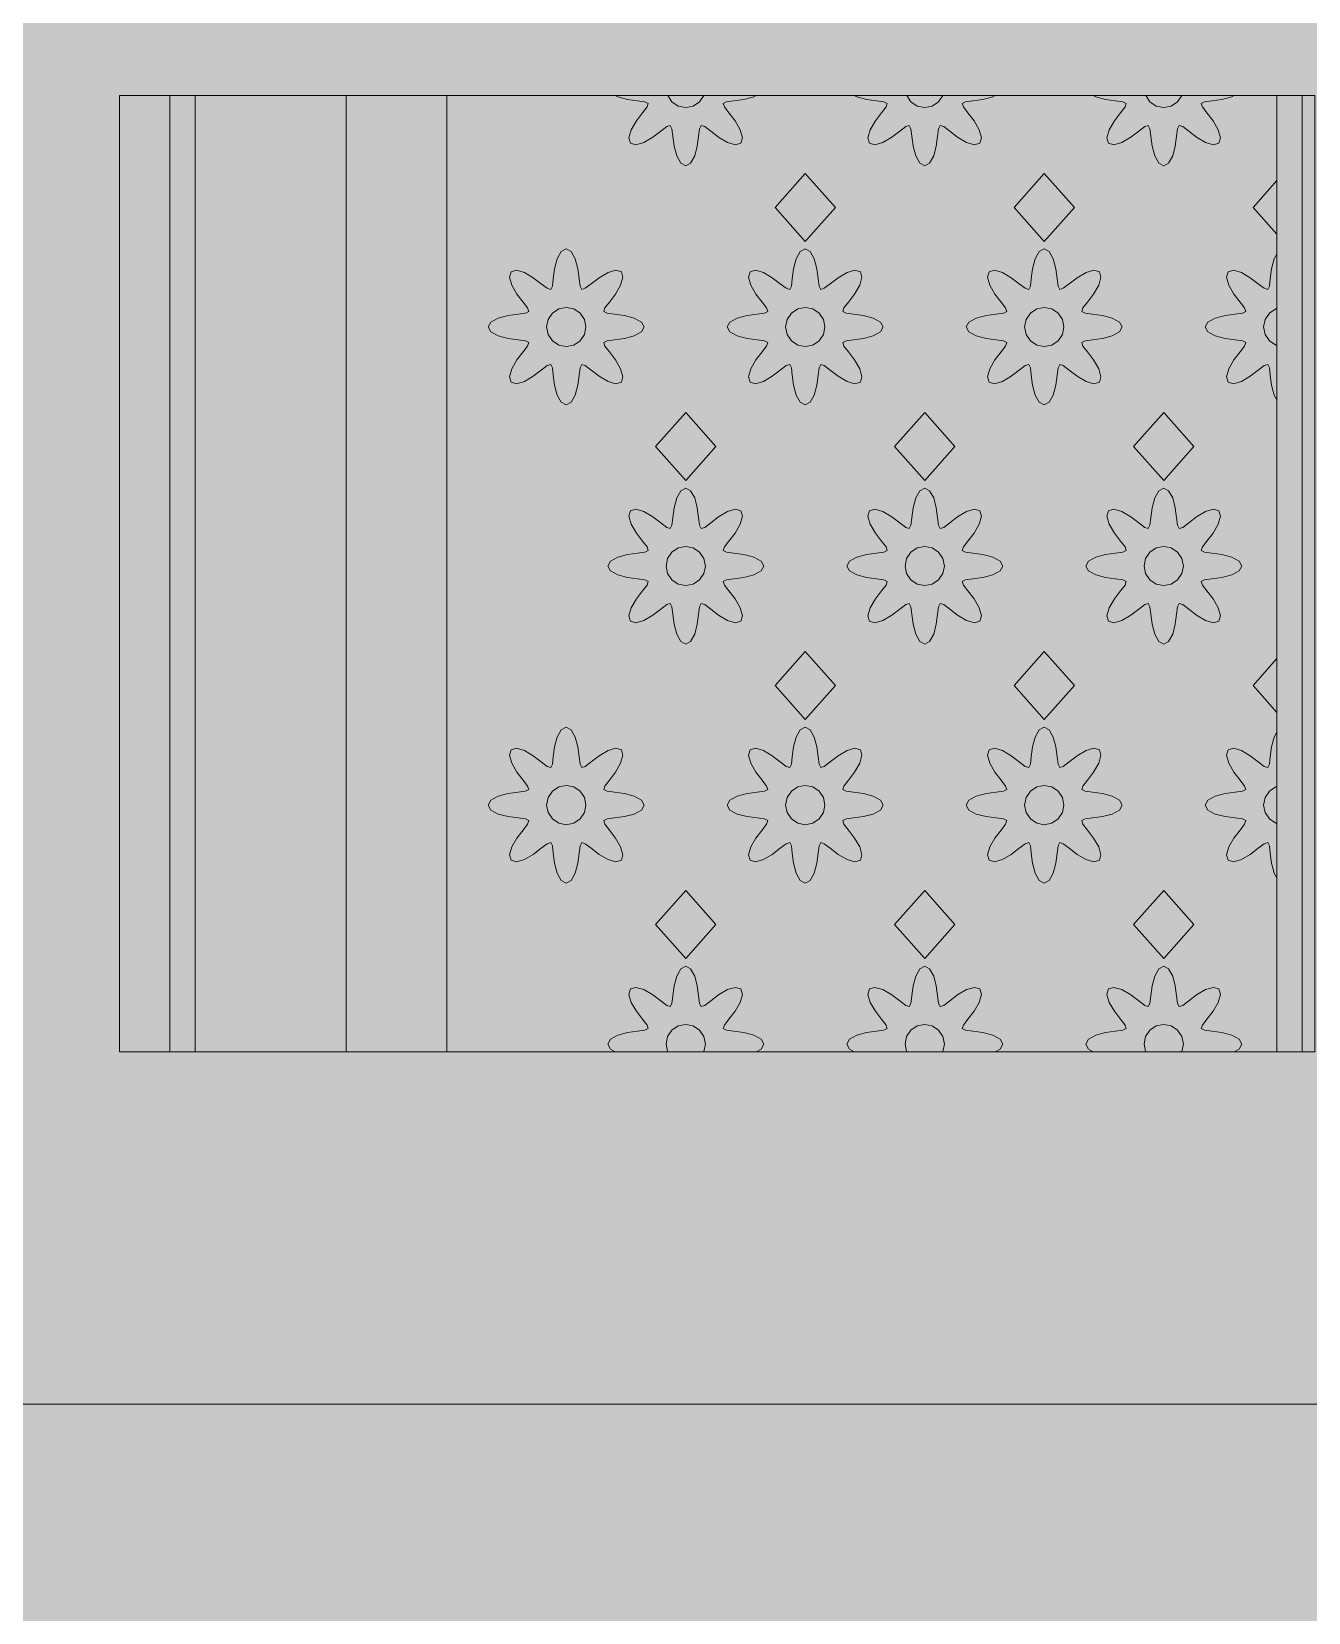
# Model space of a CAD drawing. Header units: millimetres. Extents: x -2000 to 16000, y -1200 to 12411.
# Drawn here: x 8695 to 9469, y 3492 to 4451 of the extents above; entities that cross this region are included whole.
import ezdxf

# ---------------------------------------------------------------- set-up
doc = ezdxf.new("R2010")
doc.units = ezdxf.units.MM
for name, color, linetype, lineweight, true_color in [('00_WHITE_BACKGROUND', 7, 'Continuous', 18, 0xffffff), ('01_STRUCTURE', 7, 'Continuous', 18, 0x000000), ('03_FRAMES_DOORS', 7, 'Continuous', 18, 0x000000), ('06_ORNAMENT', 7, 'Continuous', 18, 0x000000), ('07_RAILINGS', 7, 'Continuous', 18, 0x000000)]:
    doc.layers.add(name, color=color, linetype=linetype, lineweight=lineweight, true_color=true_color)

msp = doc.modelspace()

# ---------------------------------------------------------------- linework, layer by layer
at = {"layer": '00_WHITE_BACKGROUND', "lineweight": 18, "true_color": 0xffffff}
msp.add_solid([(-2000, -1200), (16000, -1200), (-2000, 12410.687), (16000, 12410.687)], dxfattribs=at)
at = {"layer": '01_STRUCTURE', "color": 7, "lineweight": 18, "true_color": 0x000000}
for points in [[(8793.8931, 4412.2137), (8778.626, 4412.2137), (8748.0916, 4412.2137), (8748.0916, 3832.0611), (8778.626, 3832.0611), (8793.8931, 3832.0611)], [(10274.8092, 3618.3206), (8687.0229, 3618.3206)]]:
    msp.add_lwpolyline(points, dxfattribs=at)
at = {"layer": '03_FRAMES_DOORS', "color": 7, "lineweight": 18, "true_color": 0x000000}
for points in [[(8885.4962, 4412.2137), (8793.8931, 4412.2137), (8793.8931, 3832.0611), (8885.4962, 3832.0611)], [(8946.5649, 4412.2137), (8885.4962, 4412.2137)], [(8885.4962, 4412.2137), (8885.4962, 3832.0611)], [(9338.9313, 4412.2137), (9279.3893, 4412.2137), (9247.5878, 4412.2137), (9225.6947, 4412.2137), (9193.8931, 4412.2137), (9134.3511, 4412.2137), (9102.5496, 4412.2137), (9080.6565, 4412.2137), (9048.855, 4412.2137), (8946.5649, 4412.2137)], [(8946.5649, 4412.2137), (8946.5649, 3832.0611)], [(9465.6489, 4412.2137), (9450.3817, 4412.2137), (9424.4275, 4412.2137), (9392.626, 4412.2137), (9370.7328, 4412.2137)], [(9465.6489, 3832.0611), (9473.2824, 3832.0611), (9473.2824, 4412.2137), (9465.6489, 4412.2137)], [(9465.6489, 4412.2137), (9465.6489, 3832.0611)], [(8885.4962, 3832.0611), (8946.5649, 3832.0611)], [(8946.5649, 3832.0611), (9048.855, 3832.0611), (9080.6565, 3832.0611), (9102.5496, 3832.0611), (9134.3511, 3832.0611), (9193.8931, 3832.0611), (9225.6947, 3832.0611), (9247.5878, 3832.0611), (9279.3893, 3832.0611), (9338.9313, 3832.0611), (9370.7328, 3832.0611)], [(9424.4275, 3832.0611), (9450.3817, 3832.0611), (9465.6489, 3832.0611)]]:
    msp.add_lwpolyline(points, dxfattribs=at)
at = {"layer": '06_ORNAMENT', "color": 7, "lineweight": 18, "true_color": 0x000000}
for points in [[(9048.855, 4412.2137), (9050.3053, 4411.4046), (9056.3206, 4409.8321), (9062.3511, 4409.0076), (9066.855, 4408.4427), (9068.8702, 4407.4198), (9068.1679, 4405.2824), (9065.374, 4401.6947), (9061.6947, 4396.855), (9058.5649, 4391.4962), (9057.1603, 4386.6412), (9058.1374, 4383.374), (9061.4046, 4382.4122), (9066.2443, 4383.8015), (9071.6183, 4386.9313), (9076.458, 4390.6107), (9080.0458, 4393.4046), (9082.1832, 4394.1069), (9083.2061, 4392.1069), (9083.771, 4387.5878), (9084.5802, 4381.5725), (9086.1679, 4375.5573), (9088.6107, 4371.1298), (9091.6031, 4369.5115), (9094.5954, 4371.1298), (9097.0382, 4375.5573), (9098.626, 4381.5725), (9099.4504, 4387.5878), (9100, 4392.1069), (9101.0229, 4394.1069), (9103.1603, 4393.4046), (9106.7481, 4390.6107), (9111.5878, 4386.9313), (9116.9618, 4383.8015), (9121.8015, 4382.4122), (9125.0687, 4383.374), (9126.0458, 4386.6412), (9124.6412, 4391.4962), (9121.5115, 4396.855), (9117.8321, 4401.6947), (9115.0382, 4405.2824), (9114.3359, 4407.4198), (9116.3511, 4408.4427), (9120.855, 4409.0076), (9126.8855, 4409.8321), (9132.9008, 4411.4046), (9134.3511, 4412.2137)], [(9080.6565, 4412.2137), (9083.1756, 4408.4275), (9087.0534, 4405.8473), (9091.6031, 4404.9313), (9096.1527, 4405.8473), (9100.0305, 4408.4275), (9102.5496, 4412.2137)], [(9193.8931, 4412.2137), (9195.3435, 4411.4046), (9201.3588, 4409.8321), (9207.3893, 4409.0076), (9211.8931, 4408.4427), (9213.9084, 4407.4198), (9213.2061, 4405.2824), (9210.4122, 4401.6947), (9206.7328, 4396.855), (9203.6031, 4391.4962), (9202.1985, 4386.6412), (9203.1756, 4383.374), (9206.4427, 4382.4122), (9211.2824, 4383.8015), (9216.6565, 4386.9313), (9221.4962, 4390.6107), (9225.084, 4393.4046), (9227.2214, 4394.1069), (9228.2443, 4392.1069), (9228.8092, 4387.5878), (9229.6183, 4381.5725), (9231.2061, 4375.5573), (9233.6489, 4371.1298), (9236.6412, 4369.5115), (9239.6336, 4371.1298), (9242.0763, 4375.5573), (9243.6641, 4381.5725), (9244.4885, 4387.5878), (9245.0382, 4392.1069), (9246.0611, 4394.1069), (9248.1985, 4393.4046), (9251.7863, 4390.6107), (9256.626, 4386.9313), (9262, 4383.8015), (9266.8397, 4382.4122), (9270.1069, 4383.374), (9271.084, 4386.6412), (9269.6794, 4391.4962), (9266.5496, 4396.855), (9262.8702, 4401.6947), (9260.0763, 4405.2824), (9259.374, 4407.4198), (9261.3893, 4408.4427), (9265.8931, 4409.0076), (9271.9237, 4409.8321), (9277.9389, 4411.4046), (9279.3893, 4412.2137)], [(9225.6947, 4412.2137), (9228.2137, 4408.4275), (9232.0916, 4405.8473), (9236.6412, 4404.9313), (9241.1908, 4405.8473), (9245.0687, 4408.4275), (9247.5878, 4412.2137)], [(9392.626, 4412.2137), (9390.1069, 4408.4275), (9386.229, 4405.8473), (9381.6794, 4404.9313), (9377.1298, 4405.8473), (9373.2519, 4408.4275), (9370.7328, 4412.2137), (9338.9313, 4412.2137), (9340.3817, 4411.4046), (9346.3969, 4409.8321), (9352.4275, 4409.0076), (9356.9313, 4408.4427), (9358.9466, 4407.4198), (9358.2443, 4405.2824), (9355.4504, 4401.6947), (9351.771, 4396.855), (9348.6412, 4391.4962), (9347.2366, 4386.6412), (9348.2137, 4383.374), (9351.4809, 4382.4122), (9356.3206, 4383.8015), (9361.6947, 4386.9313), (9366.5344, 4390.6107), (9370.1221, 4393.4046), (9372.2595, 4394.1069), (9373.2824, 4392.1069), (9373.8473, 4387.5878), (9374.6565, 4381.5725), (9376.2443, 4375.5573), (9378.687, 4371.1298), (9381.6794, 4369.5115), (9384.6718, 4371.1298), (9387.1145, 4375.5573), (9388.7023, 4381.5725), (9389.5267, 4387.5878), (9390.0763, 4392.1069), (9391.0992, 4394.1069), (9393.2366, 4393.4046), (9396.8244, 4390.6107), (9401.6641, 4386.9313), (9407.0382, 4383.8015), (9411.8779, 4382.4122), (9415.145, 4383.374), (9416.1221, 4386.6412), (9414.7176, 4391.4962), (9411.5878, 4396.855), (9407.9084, 4401.6947), (9405.1145, 4405.2824), (9404.4122, 4407.4198), (9406.4275, 4408.4427), (9410.9313, 4409.0076), (9416.9618, 4409.8321), (9422.9771, 4411.4046), (9424.4275, 4412.2137)], [(9450.3817, 4360.6412), (9435.8779, 4344.3206), (9450.3817, 4328.0153)], [(9450.3817, 4282.9618), (9450.3817, 4316.0305), (9448.7634, 4313.0992), (9447.1756, 4307.084), (9446.3664, 4301.0687), (9445.8015, 4296.5496), (9444.7786, 4294.5496), (9442.6412, 4295.2519), (9439.0534, 4298.0458), (9434.2137, 4301.7099), (9428.8397, 4304.855), (9424, 4306.2443), (9420.7328, 4305.2672), (9419.7557, 4302.0153), (9421.1603, 4297.1603), (9424.2901, 4291.7863), (9427.9695, 4286.9466), (9430.7634, 4283.3588), (9431.4656, 4281.2214), (9429.4504, 4280.2137), (9424.9466, 4279.6489), (9418.916, 4278.8244), (9412.9008, 4277.2366), (9408.4885, 4274.8092), (9406.8702, 4271.8015), (9408.4885, 4268.8092), (9412.9008, 4266.3664), (9418.916, 4264.7939), (9424.9466, 4263.9695), (9429.4504, 4263.4046), (9431.4656, 4262.3817), (9430.7634, 4260.2443), (9427.9695, 4256.6565), (9424.2901, 4251.8168), (9421.1603, 4246.458), (9419.7557, 4241.6031), (9420.7328, 4238.3359), (9424, 4237.374), (9428.8397, 4238.7634), (9434.2137, 4241.8931), (9439.0534, 4245.5725), (9442.6412, 4248.3664), (9444.7786, 4249.0687), (9445.8015, 4247.0687), (9446.3664, 4242.5496), (9447.1756, 4236.5344), (9448.7634, 4230.5191), (9450.3817, 4227.5878), (9450.3817, 4260.6565)], [(9450.3817, 4282.9618), (9449.6489, 4282.8092), (9445.771, 4280.229), (9443.1908, 4276.3664), (9442.2901, 4271.8015), (9443.1908, 4267.2519), (9445.771, 4263.3893), (9449.6489, 4260.8092), (9450.3817, 4260.6565)], [(9450.3817, 4260.6565), (9450.3817, 4282.9618)], [(9450.3817, 4070.5649), (9435.8779, 4054.2443), (9450.3817, 4037.9389)], [(9450.3817, 4025.9542), (9448.7634, 4023.0229), (9447.1756, 4017.0076), (9446.3664, 4010.9924), (9445.8015, 4006.4733), (9444.7786, 4004.4733), (9442.6412, 4005.1756), (9439.0534, 4007.9695), (9434.2137, 4011.6336), (9428.8397, 4014.7786), (9424, 4016.1679), (9420.7328, 4015.1908), (9419.7557, 4011.9389), (9421.1603, 4007.084), (9424.2901, 4001.7099), (9427.9695, 3996.8702), (9430.7634, 3993.2824), (9431.4656, 3991.145), (9429.4504, 3990.1374), (9424.9466, 3989.5725), (9418.916, 3988.7481), (9412.9008, 3987.1603), (9408.4885, 3984.7328), (9406.8702, 3981.7252), (9408.4885, 3978.7328), (9412.9008, 3976.2901), (9418.916, 3974.7176), (9424.9466, 3973.8931), (9429.4504, 3973.3282), (9431.4656, 3972.3053), (9430.7634, 3970.1679), (9427.9695, 3966.5802), (9424.2901, 3961.7405), (9421.1603, 3956.3817), (9419.7557, 3951.5267), (9420.7328, 3948.2595), (9424, 3947.2977), (9428.8397, 3948.687), (9434.2137, 3951.8168), (9439.0534, 3955.4962), (9442.6412, 3958.2901), (9444.7786, 3958.9924), (9445.8015, 3956.9924), (9446.3664, 3952.4733), (9447.1756, 3946.458), (9448.7634, 3940.4427), (9450.3817, 3937.5115), (9450.3817, 3970.5802), (9449.6489, 3970.7328), (9445.771, 3973.313), (9443.1908, 3977.1756), (9442.2901, 3981.7252), (9443.1908, 3986.2901), (9445.771, 3990.1527), (9449.6489, 3992.7328), (9450.3817, 3992.8855)], [(9134.3511, 3832.0611), (9137.313, 3833.6947), (9138.9313, 3836.687), (9137.313, 3839.6947), (9132.9008, 3842.1221), (9126.8855, 3843.7099), (9120.855, 3844.5344), (9116.3511, 3845.0992), (9114.3359, 3846.1069), (9115.0382, 3848.2443), (9117.8321, 3851.8321), (9121.5115, 3856.6718), (9124.6412, 3862.0458), (9126.0458, 3866.9008), (9125.0687, 3870.1527), (9121.8015, 3871.1298), (9116.9618, 3869.7405), (9111.5878, 3866.5954), (9106.7481, 3862.9313), (9103.1603, 3860.1374), (9101.0229, 3859.4351), (9100, 3861.4351), (9099.4504, 3865.9542), (9098.626, 3871.9695), (9097.0382, 3877.9847), (9094.5954, 3882.3969), (9091.6031, 3884.0153), (9088.6107, 3882.3969), (9086.1679, 3877.9847), (9084.5802, 3871.9695), (9083.771, 3865.9542), (9083.2061, 3861.4351), (9082.1832, 3859.4351), (9080.0458, 3860.1374), (9076.458, 3862.9313), (9071.6183, 3866.5954), (9066.2443, 3869.7405), (9061.4046, 3871.1298), (9058.1374, 3870.1527), (9057.1603, 3866.9008), (9058.5649, 3862.0458), (9061.6947, 3856.6718), (9065.374, 3851.8321), (9068.1679, 3848.2443), (9068.8702, 3846.1069), (9066.855, 3845.0992), (9062.3511, 3844.5344), (9056.3206, 3843.7099), (9050.3053, 3842.1221), (9045.8931, 3839.6947), (9044.2748, 3836.687), (9045.8931, 3833.6947), (9048.855, 3832.0611)], [(9279.3893, 3832.0611), (9282.3511, 3833.6947), (9283.9695, 3836.687), (9282.3511, 3839.6947), (9277.9389, 3842.1221), (9271.9237, 3843.7099), (9265.8931, 3844.5344), (9261.3893, 3845.0992), (9259.374, 3846.1069), (9260.0763, 3848.2443), (9262.8702, 3851.8321), (9266.5496, 3856.6718), (9269.6794, 3862.0458), (9271.084, 3866.9008), (9270.1069, 3870.1527), (9266.8397, 3871.1298), (9262, 3869.7405), (9256.626, 3866.5954), (9251.7863, 3862.9313), (9248.1985, 3860.1374), (9246.0611, 3859.4351), (9245.0382, 3861.4351), (9244.4885, 3865.9542), (9243.6641, 3871.9695), (9242.0763, 3877.9847), (9239.6336, 3882.3969), (9236.6412, 3884.0153), (9233.6489, 3882.3969), (9231.2061, 3877.9847), (9229.6183, 3871.9695), (9228.8092, 3865.9542), (9228.2443, 3861.4351), (9227.2214, 3859.4351), (9225.084, 3860.1374), (9221.4962, 3862.9313), (9216.6565, 3866.5954), (9211.2824, 3869.7405), (9206.4427, 3871.1298), (9203.1756, 3870.1527), (9202.1985, 3866.9008), (9203.6031, 3862.0458), (9206.7328, 3856.6718), (9210.4122, 3851.8321), (9213.2061, 3848.2443), (9213.9084, 3846.1069), (9211.8931, 3845.0992), (9207.3893, 3844.5344), (9201.3588, 3843.7099), (9195.3435, 3842.1221), (9190.9313, 3839.6947), (9189.313, 3836.687), (9190.9313, 3833.6947), (9193.8931, 3832.0611)], [(9392.626, 3832.0611), (9424.4275, 3832.0611), (9427.3893, 3833.6947), (9429.0076, 3836.687), (9427.3893, 3839.6947), (9422.9771, 3842.1221), (9416.9618, 3843.7099), (9410.9313, 3844.5344), (9406.4275, 3845.0992), (9404.4122, 3846.1069), (9405.1145, 3848.2443), (9407.9084, 3851.8321), (9411.5878, 3856.6718), (9414.7176, 3862.0458), (9416.1221, 3866.9008), (9415.145, 3870.1527), (9411.8779, 3871.1298), (9407.0382, 3869.7405), (9401.6641, 3866.5954), (9396.8244, 3862.9313), (9393.2366, 3860.1374), (9391.0992, 3859.4351), (9390.0763, 3861.4351), (9389.5267, 3865.9542), (9388.7023, 3871.9695), (9387.1145, 3877.9847), (9384.6718, 3882.3969), (9381.6794, 3884.0153), (9378.687, 3882.3969), (9376.2443, 3877.9847), (9374.6565, 3871.9695), (9373.8473, 3865.9542), (9373.2824, 3861.4351), (9372.2595, 3859.4351), (9370.1221, 3860.1374), (9366.5344, 3862.9313), (9361.6947, 3866.5954), (9356.3206, 3869.7405), (9351.4809, 3871.1298), (9348.2137, 3870.1527), (9347.2366, 3866.9008), (9348.6412, 3862.0458), (9351.771, 3856.6718), (9355.4504, 3851.8321), (9358.2443, 3848.2443), (9358.9466, 3846.1069), (9356.9313, 3845.0992), (9352.4275, 3844.5344), (9346.3969, 3843.7099), (9340.3817, 3842.1221), (9335.9695, 3839.6947), (9334.3511, 3836.687), (9335.9695, 3833.6947), (9338.9313, 3832.0611)], [(9102.5496, 3832.0611), (9102.6107, 3832.1374), (9103.5115, 3836.687), (9102.6107, 3841.2519), (9100.0305, 3845.1145), (9096.1527, 3847.6947), (9091.6031, 3848.5954), (9087.0534, 3847.6947), (9083.1756, 3845.1145), (9080.5954, 3841.2519), (9079.6947, 3836.687), (9080.5954, 3832.1374), (9080.6565, 3832.0611)], [(9247.5878, 3832.0611), (9247.6489, 3832.1374), (9248.5496, 3836.687), (9247.6489, 3841.2519), (9245.0687, 3845.1145), (9241.1908, 3847.6947), (9236.6412, 3848.5954), (9232.0916, 3847.6947), (9228.2137, 3845.1145), (9225.6336, 3841.2519), (9224.7328, 3836.687), (9225.6336, 3832.1374), (9225.6947, 3832.0611)]]:
    msp.add_lwpolyline(points, dxfattribs=at)
for points in [[(9145.8015, 4344.3206), (9164.1221, 4323.7099), (9182.4427, 4344.3206), (9164.1221, 4364.9313)], [(9290.8397, 4344.3206), (9309.1603, 4323.7099), (9327.4809, 4344.3206), (9309.1603, 4364.9313)], [(8971.7557, 4271.8015), (8973.374, 4268.8092), (8977.7863, 4266.3664), (8983.8015, 4264.7939), (8989.8321, 4263.9695), (8994.3359, 4263.4046), (8996.3511, 4262.3817), (8995.6489, 4260.2443), (8992.855, 4256.6565), (8989.1756, 4251.8168), (8986.0458, 4246.458), (8984.6412, 4241.6031), (8985.6183, 4238.3359), (8988.8855, 4237.374), (8993.7252, 4238.7634), (8999.0992, 4241.8931), (9003.9389, 4245.5725), (9007.5267, 4248.3664), (9009.6641, 4249.0687), (9010.687, 4247.0687), (9011.2519, 4242.5496), (9012.0611, 4236.5344), (9013.6489, 4230.5191), (9016.0916, 4226.0916), (9019.084, 4224.4733), (9022.0763, 4226.0916), (9024.5191, 4230.5191), (9026.1069, 4236.5344), (9026.9313, 4242.5496), (9027.4809, 4247.0687), (9028.5038, 4249.0687), (9030.6412, 4248.3664), (9034.229, 4245.5725), (9039.0687, 4241.8931), (9044.4427, 4238.7634), (9049.2824, 4237.374), (9052.5496, 4238.3359), (9053.5267, 4241.6031), (9052.1221, 4246.458), (9048.9924, 4251.8168), (9045.313, 4256.6565), (9042.5191, 4260.2443), (9041.8168, 4262.3817), (9043.8321, 4263.4046), (9048.3359, 4263.9695), (9054.3664, 4264.7939), (9060.3817, 4266.3664), (9064.7939, 4268.8092), (9066.4122, 4271.8015), (9064.7939, 4274.8092), (9060.3817, 4277.2366), (9054.3664, 4278.8244), (9048.3359, 4279.6489), (9043.8321, 4280.2137), (9041.8168, 4281.2214), (9042.5191, 4283.3588), (9045.313, 4286.9466), (9048.9924, 4291.7863), (9052.1221, 4297.1603), (9053.5267, 4302.0153), (9052.5496, 4305.2672), (9049.2824, 4306.2443), (9044.4427, 4304.855), (9039.0687, 4301.7099), (9034.229, 4298.0458), (9030.6412, 4295.2519), (9028.5038, 4294.5496), (9027.4809, 4296.5496), (9026.9313, 4301.0687), (9026.1069, 4307.084), (9024.5191, 4313.0992), (9022.0763, 4317.5115), (9019.084, 4319.1298), (9016.0916, 4317.5115), (9013.6489, 4313.0992), (9012.0611, 4307.084), (9011.2519, 4301.0687), (9010.687, 4296.5496), (9009.6641, 4294.5496), (9007.5267, 4295.2519), (9003.9389, 4298.0458), (8999.0992, 4301.7099), (8993.7252, 4304.855), (8988.8855, 4306.2443), (8985.6183, 4305.2672), (8984.6412, 4302.0153), (8986.0458, 4297.1603), (8989.1756, 4291.7863), (8992.855, 4286.9466), (8995.6489, 4283.3588), (8996.3511, 4281.2214), (8994.3359, 4280.2137), (8989.8321, 4279.6489), (8983.8015, 4278.8244), (8977.7863, 4277.2366), (8973.374, 4274.8092)], [(9116.7939, 4271.8015), (9118.4122, 4268.8092), (9122.8244, 4266.3664), (9128.8397, 4264.7939), (9134.8702, 4263.9695), (9139.374, 4263.4046), (9141.3893, 4262.3817), (9140.687, 4260.2443), (9137.8931, 4256.6565), (9134.2137, 4251.8168), (9131.084, 4246.458), (9129.6794, 4241.6031), (9130.6565, 4238.3359), (9133.9237, 4237.374), (9138.7634, 4238.7634), (9144.1374, 4241.8931), (9148.9771, 4245.5725), (9152.5649, 4248.3664), (9154.7023, 4249.0687), (9155.7252, 4247.0687), (9156.2901, 4242.5496), (9157.0992, 4236.5344), (9158.687, 4230.5191), (9161.1298, 4226.0916), (9164.1221, 4224.4733), (9167.1145, 4226.0916), (9169.5573, 4230.5191), (9171.145, 4236.5344), (9171.9695, 4242.5496), (9172.5191, 4247.0687), (9173.542, 4249.0687), (9175.6794, 4248.3664), (9179.2672, 4245.5725), (9184.1069, 4241.8931), (9189.4809, 4238.7634), (9194.3206, 4237.374), (9197.5878, 4238.3359), (9198.5649, 4241.6031), (9197.1603, 4246.458), (9194.0305, 4251.8168), (9190.3511, 4256.6565), (9187.5573, 4260.2443), (9186.855, 4262.3817), (9188.8702, 4263.4046), (9193.374, 4263.9695), (9199.4046, 4264.7939), (9205.4198, 4266.3664), (9209.8321, 4268.8092), (9211.4504, 4271.8015), (9209.8321, 4274.8092), (9205.4198, 4277.2366), (9199.4046, 4278.8244), (9193.374, 4279.6489), (9188.8702, 4280.2137), (9186.855, 4281.2214), (9187.5573, 4283.3588), (9190.3511, 4286.9466), (9194.0305, 4291.7863), (9197.1603, 4297.1603), (9198.5649, 4302.0153), (9197.5878, 4305.2672), (9194.3206, 4306.2443), (9189.4809, 4304.855), (9184.1069, 4301.7099), (9179.2672, 4298.0458), (9175.6794, 4295.2519), (9173.542, 4294.5496), (9172.5191, 4296.5496), (9171.9695, 4301.0687), (9171.145, 4307.084), (9169.5573, 4313.0992), (9167.1145, 4317.5115), (9164.1221, 4319.1298), (9161.1298, 4317.5115), (9158.687, 4313.0992), (9157.0992, 4307.084), (9156.2901, 4301.0687), (9155.7252, 4296.5496), (9154.7023, 4294.5496), (9152.5649, 4295.2519), (9148.9771, 4298.0458), (9144.1374, 4301.7099), (9138.7634, 4304.855), (9133.9237, 4306.2443), (9130.6565, 4305.2672), (9129.6794, 4302.0153), (9131.084, 4297.1603), (9134.2137, 4291.7863), (9137.8931, 4286.9466), (9140.687, 4283.3588), (9141.3893, 4281.2214), (9139.374, 4280.2137), (9134.8702, 4279.6489), (9128.8397, 4278.8244), (9122.8244, 4277.2366), (9118.4122, 4274.8092)], [(9261.8321, 4271.8015), (9263.4504, 4268.8092), (9267.8626, 4266.3664), (9273.8779, 4264.7939), (9279.9084, 4263.9695), (9284.4122, 4263.4046), (9286.4275, 4262.3817), (9285.7252, 4260.2443), (9282.9313, 4256.6565), (9279.2519, 4251.8168), (9276.1221, 4246.458), (9274.7176, 4241.6031), (9275.6947, 4238.3359), (9278.9618, 4237.374), (9283.8015, 4238.7634), (9289.1756, 4241.8931), (9294.0153, 4245.5725), (9297.6031, 4248.3664), (9299.7405, 4249.0687), (9300.7634, 4247.0687), (9301.3282, 4242.5496), (9302.1374, 4236.5344), (9303.7252, 4230.5191), (9306.1679, 4226.0916), (9309.1603, 4224.4733), (9312.1527, 4226.0916), (9314.5954, 4230.5191), (9316.1832, 4236.5344), (9317.0076, 4242.5496), (9317.5573, 4247.0687), (9318.5802, 4249.0687), (9320.7176, 4248.3664), (9324.3053, 4245.5725), (9329.145, 4241.8931), (9334.5191, 4238.7634), (9339.3588, 4237.374), (9342.626, 4238.3359), (9343.6031, 4241.6031), (9342.1985, 4246.458), (9339.0687, 4251.8168), (9335.3893, 4256.6565), (9332.5954, 4260.2443), (9331.8931, 4262.3817), (9333.9084, 4263.4046), (9338.4122, 4263.9695), (9344.4427, 4264.7939), (9350.458, 4266.3664), (9354.8702, 4268.8092), (9356.4885, 4271.8015), (9354.8702, 4274.8092), (9350.458, 4277.2366), (9344.4427, 4278.8244), (9338.4122, 4279.6489), (9333.9084, 4280.2137), (9331.8931, 4281.2214), (9332.5954, 4283.3588), (9335.3893, 4286.9466), (9339.0687, 4291.7863), (9342.1985, 4297.1603), (9343.6031, 4302.0153), (9342.626, 4305.2672), (9339.3588, 4306.2443), (9334.5191, 4304.855), (9329.145, 4301.7099), (9324.3053, 4298.0458), (9320.7176, 4295.2519), (9318.5802, 4294.5496), (9317.5573, 4296.5496), (9317.0076, 4301.0687), (9316.1832, 4307.084), (9314.5954, 4313.0992), (9312.1527, 4317.5115), (9309.1603, 4319.1298), (9306.1679, 4317.5115), (9303.7252, 4313.0992), (9302.1374, 4307.084), (9301.3282, 4301.0687), (9300.7634, 4296.5496), (9299.7405, 4294.5496), (9297.6031, 4295.2519), (9294.0153, 4298.0458), (9289.1756, 4301.7099), (9283.8015, 4304.855), (9278.9618, 4306.2443), (9275.6947, 4305.2672), (9274.7176, 4302.0153), (9276.1221, 4297.1603), (9279.2519, 4291.7863), (9282.9313, 4286.9466), (9285.7252, 4283.3588), (9286.4275, 4281.2214), (9284.4122, 4280.2137), (9279.9084, 4279.6489), (9273.8779, 4278.8244), (9267.8626, 4277.2366), (9263.4504, 4274.8092)], [(9007.1756, 4271.8015), (9008.0763, 4267.2519), (9010.6565, 4263.3893), (9014.5344, 4260.8092), (9019.084, 4259.8931), (9023.6336, 4260.8092), (9027.5115, 4263.3893), (9030.0916, 4267.2519), (9030.9924, 4271.8015), (9030.0916, 4276.3664), (9027.5115, 4280.229), (9023.6336, 4282.8092), (9019.084, 4283.7099), (9014.5344, 4282.8092), (9010.6565, 4280.229), (9008.0763, 4276.3664)], [(9152.2137, 4271.8015), (9153.1145, 4267.2519), (9155.6947, 4263.3893), (9159.5725, 4260.8092), (9164.1221, 4259.8931), (9168.6718, 4260.8092), (9172.5496, 4263.3893), (9175.1298, 4267.2519), (9176.0305, 4271.8015), (9175.1298, 4276.3664), (9172.5496, 4280.229), (9168.6718, 4282.8092), (9164.1221, 4283.7099), (9159.5725, 4282.8092), (9155.6947, 4280.229), (9153.1145, 4276.3664)], [(9297.2519, 4271.8015), (9298.1527, 4267.2519), (9300.7328, 4263.3893), (9304.6107, 4260.8092), (9309.1603, 4259.8931), (9313.7099, 4260.8092), (9317.5878, 4263.3893), (9320.1679, 4267.2519), (9321.0687, 4271.8015), (9320.1679, 4276.3664), (9317.5878, 4280.229), (9313.7099, 4282.8092), (9309.1603, 4283.7099), (9304.6107, 4282.8092), (9300.7328, 4280.229), (9298.1527, 4276.3664)], [(9073.2824, 4199.2824), (9091.6031, 4178.6718), (9109.9237, 4199.2824), (9091.6031, 4219.8931)], [(9218.3206, 4199.2824), (9236.6412, 4178.6718), (9254.9618, 4199.2824), (9236.6412, 4219.8931)], [(9363.3588, 4199.2824), (9381.6794, 4178.6718), (9400, 4199.2824), (9381.6794, 4219.8931)], [(9044.2748, 4126.7634), (9045.8931, 4123.771), (9050.3053, 4121.3282), (9056.3206, 4119.7557), (9062.3511, 4118.9313), (9066.855, 4118.3664), (9068.8702, 4117.3435), (9068.1679, 4115.2061), (9065.374, 4111.6183), (9061.6947, 4106.7786), (9058.5649, 4101.4198), (9057.1603, 4096.5649), (9058.1374, 4093.2977), (9061.4046, 4092.3359), (9066.2443, 4093.7252), (9071.6183, 4096.855), (9076.458, 4100.5344), (9080.0458, 4103.3282), (9082.1832, 4104.0305), (9083.2061, 4102.0305), (9083.771, 4097.5115), (9084.5802, 4091.4962), (9086.1679, 4085.4809), (9088.6107, 4081.0534), (9091.6031, 4079.4351), (9094.5954, 4081.0534), (9097.0382, 4085.4809), (9098.626, 4091.4962), (9099.4504, 4097.5115), (9100, 4102.0305), (9101.0229, 4104.0305), (9103.1603, 4103.3282), (9106.7481, 4100.5344), (9111.5878, 4096.855), (9116.9618, 4093.7252), (9121.8015, 4092.3359), (9125.0687, 4093.2977), (9126.0458, 4096.5649), (9124.6412, 4101.4198), (9121.5115, 4106.7786), (9117.8321, 4111.6183), (9115.0382, 4115.2061), (9114.3359, 4117.3435), (9116.3511, 4118.3664), (9120.855, 4118.9313), (9126.8855, 4119.7557), (9132.9008, 4121.3282), (9137.313, 4123.771), (9138.9313, 4126.7634), (9137.313, 4129.771), (9132.9008, 4132.1985), (9126.8855, 4133.7863), (9120.855, 4134.6107), (9116.3511, 4135.1756), (9114.3359, 4136.1832), (9115.0382, 4138.3206), (9117.8321, 4141.9084), (9121.5115, 4146.7481), (9124.6412, 4152.1221), (9126.0458, 4156.9771), (9125.0687, 4160.229), (9121.8015, 4161.2061), (9116.9618, 4159.8168), (9111.5878, 4156.6718), (9106.7481, 4153.0076), (9103.1603, 4150.2137), (9101.0229, 4149.5115), (9100, 4151.5115), (9099.4504, 4156.0305), (9098.626, 4162.0458), (9097.0382, 4168.0611), (9094.5954, 4172.4733), (9091.6031, 4174.0916), (9088.6107, 4172.4733), (9086.1679, 4168.0611), (9084.5802, 4162.0458), (9083.771, 4156.0305), (9083.2061, 4151.5115), (9082.1832, 4149.5115), (9080.0458, 4150.2137), (9076.458, 4153.0076), (9071.6183, 4156.6718), (9066.2443, 4159.8168), (9061.4046, 4161.2061), (9058.1374, 4160.229), (9057.1603, 4156.9771), (9058.5649, 4152.1221), (9061.6947, 4146.7481), (9065.374, 4141.9084), (9068.1679, 4138.3206), (9068.8702, 4136.1832), (9066.855, 4135.1756), (9062.3511, 4134.6107), (9056.3206, 4133.7863), (9050.3053, 4132.1985), (9045.8931, 4129.771)], [(9189.313, 4126.7634), (9190.9313, 4123.771), (9195.3435, 4121.3282), (9201.3588, 4119.7557), (9207.3893, 4118.9313), (9211.8931, 4118.3664), (9213.9084, 4117.3435), (9213.2061, 4115.2061), (9210.4122, 4111.6183), (9206.7328, 4106.7786), (9203.6031, 4101.4198), (9202.1985, 4096.5649), (9203.1756, 4093.2977), (9206.4427, 4092.3359), (9211.2824, 4093.7252), (9216.6565, 4096.855), (9221.4962, 4100.5344), (9225.084, 4103.3282), (9227.2214, 4104.0305), (9228.2443, 4102.0305), (9228.8092, 4097.5115), (9229.6183, 4091.4962), (9231.2061, 4085.4809), (9233.6489, 4081.0534), (9236.6412, 4079.4351), (9239.6336, 4081.0534), (9242.0763, 4085.4809), (9243.6641, 4091.4962), (9244.4885, 4097.5115), (9245.0382, 4102.0305), (9246.0611, 4104.0305), (9248.1985, 4103.3282), (9251.7863, 4100.5344), (9256.626, 4096.855), (9262, 4093.7252), (9266.8397, 4092.3359), (9270.1069, 4093.2977), (9271.084, 4096.5649), (9269.6794, 4101.4198), (9266.5496, 4106.7786), (9262.8702, 4111.6183), (9260.0763, 4115.2061), (9259.374, 4117.3435), (9261.3893, 4118.3664), (9265.8931, 4118.9313), (9271.9237, 4119.7557), (9277.9389, 4121.3282), (9282.3511, 4123.771), (9283.9695, 4126.7634), (9282.3511, 4129.771), (9277.9389, 4132.1985), (9271.9237, 4133.7863), (9265.8931, 4134.6107), (9261.3893, 4135.1756), (9259.374, 4136.1832), (9260.0763, 4138.3206), (9262.8702, 4141.9084), (9266.5496, 4146.7481), (9269.6794, 4152.1221), (9271.084, 4156.9771), (9270.1069, 4160.229), (9266.8397, 4161.2061), (9262, 4159.8168), (9256.626, 4156.6718), (9251.7863, 4153.0076), (9248.1985, 4150.2137), (9246.0611, 4149.5115), (9245.0382, 4151.5115), (9244.4885, 4156.0305), (9243.6641, 4162.0458), (9242.0763, 4168.0611), (9239.6336, 4172.4733), (9236.6412, 4174.0916), (9233.6489, 4172.4733), (9231.2061, 4168.0611), (9229.6183, 4162.0458), (9228.8092, 4156.0305), (9228.2443, 4151.5115), (9227.2214, 4149.5115), (9225.084, 4150.2137), (9221.4962, 4153.0076), (9216.6565, 4156.6718), (9211.2824, 4159.8168), (9206.4427, 4161.2061), (9203.1756, 4160.229), (9202.1985, 4156.9771), (9203.6031, 4152.1221), (9206.7328, 4146.7481), (9210.4122, 4141.9084), (9213.2061, 4138.3206), (9213.9084, 4136.1832), (9211.8931, 4135.1756), (9207.3893, 4134.6107), (9201.3588, 4133.7863), (9195.3435, 4132.1985), (9190.9313, 4129.771)], [(9334.3511, 4126.7634), (9335.9695, 4123.771), (9340.3817, 4121.3282), (9346.3969, 4119.7557), (9352.4275, 4118.9313), (9356.9313, 4118.3664), (9358.9466, 4117.3435), (9358.2443, 4115.2061), (9355.4504, 4111.6183), (9351.771, 4106.7786), (9348.6412, 4101.4198), (9347.2366, 4096.5649), (9348.2137, 4093.2977), (9351.4809, 4092.3359), (9356.3206, 4093.7252), (9361.6947, 4096.855), (9366.5344, 4100.5344), (9370.1221, 4103.3282), (9372.2595, 4104.0305), (9373.2824, 4102.0305), (9373.8473, 4097.5115), (9374.6565, 4091.4962), (9376.2443, 4085.4809), (9378.687, 4081.0534), (9381.6794, 4079.4351), (9384.6718, 4081.0534), (9387.1145, 4085.4809), (9388.7023, 4091.4962), (9389.5267, 4097.5115), (9390.0763, 4102.0305), (9391.0992, 4104.0305), (9393.2366, 4103.3282), (9396.8244, 4100.5344), (9401.6641, 4096.855), (9407.0382, 4093.7252), (9411.8779, 4092.3359), (9415.145, 4093.2977), (9416.1221, 4096.5649), (9414.7176, 4101.4198), (9411.5878, 4106.7786), (9407.9084, 4111.6183), (9405.1145, 4115.2061), (9404.4122, 4117.3435), (9406.4275, 4118.3664), (9410.9313, 4118.9313), (9416.9618, 4119.7557), (9422.9771, 4121.3282), (9427.3893, 4123.771), (9429.0076, 4126.7634), (9427.3893, 4129.771), (9422.9771, 4132.1985), (9416.9618, 4133.7863), (9410.9313, 4134.6107), (9406.4275, 4135.1756), (9404.4122, 4136.1832), (9405.1145, 4138.3206), (9407.9084, 4141.9084), (9411.5878, 4146.7481), (9414.7176, 4152.1221), (9416.1221, 4156.9771), (9415.145, 4160.229), (9411.8779, 4161.2061), (9407.0382, 4159.8168), (9401.6641, 4156.6718), (9396.8244, 4153.0076), (9393.2366, 4150.2137), (9391.0992, 4149.5115), (9390.0763, 4151.5115), (9389.5267, 4156.0305), (9388.7023, 4162.0458), (9387.1145, 4168.0611), (9384.6718, 4172.4733), (9381.6794, 4174.0916), (9378.687, 4172.4733), (9376.2443, 4168.0611), (9374.6565, 4162.0458), (9373.8473, 4156.0305), (9373.2824, 4151.5115), (9372.2595, 4149.5115), (9370.1221, 4150.2137), (9366.5344, 4153.0076), (9361.6947, 4156.6718), (9356.3206, 4159.8168), (9351.4809, 4161.2061), (9348.2137, 4160.229), (9347.2366, 4156.9771), (9348.6412, 4152.1221), (9351.771, 4146.7481), (9355.4504, 4141.9084), (9358.2443, 4138.3206), (9358.9466, 4136.1832), (9356.9313, 4135.1756), (9352.4275, 4134.6107), (9346.3969, 4133.7863), (9340.3817, 4132.1985), (9335.9695, 4129.771)], [(9079.6947, 4126.7634), (9080.5954, 4122.2137), (9083.1756, 4118.3511), (9087.0534, 4115.771), (9091.6031, 4114.855), (9096.1527, 4115.771), (9100.0305, 4118.3511), (9102.6107, 4122.2137), (9103.5115, 4126.7634), (9102.6107, 4131.3282), (9100.0305, 4135.1908), (9096.1527, 4137.771), (9091.6031, 4138.6718), (9087.0534, 4137.771), (9083.1756, 4135.1908), (9080.5954, 4131.3282)], [(9224.7328, 4126.7634), (9225.6336, 4122.2137), (9228.2137, 4118.3511), (9232.0916, 4115.771), (9236.6412, 4114.855), (9241.1908, 4115.771), (9245.0687, 4118.3511), (9247.6489, 4122.2137), (9248.5496, 4126.7634), (9247.6489, 4131.3282), (9245.0687, 4135.1908), (9241.1908, 4137.771), (9236.6412, 4138.6718), (9232.0916, 4137.771), (9228.2137, 4135.1908), (9225.6336, 4131.3282)], [(9369.771, 4126.7634), (9370.6718, 4122.2137), (9373.2519, 4118.3511), (9377.1298, 4115.771), (9381.6794, 4114.855), (9386.229, 4115.771), (9390.1069, 4118.3511), (9392.687, 4122.2137), (9393.5878, 4126.7634), (9392.687, 4131.3282), (9390.1069, 4135.1908), (9386.229, 4137.771), (9381.6794, 4138.6718), (9377.1298, 4137.771), (9373.2519, 4135.1908), (9370.6718, 4131.3282)], [(9145.8015, 4054.2443), (9164.1221, 4033.6336), (9182.4427, 4054.2443), (9164.1221, 4074.855)], [(9290.8397, 4054.2443), (9309.1603, 4033.6336), (9327.4809, 4054.2443), (9309.1603, 4074.855)], [(8971.7557, 3981.7252), (8973.374, 3978.7328), (8977.7863, 3976.2901), (8983.8015, 3974.7176), (8989.8321, 3973.8931), (8994.3359, 3973.3282), (8996.3511, 3972.3053), (8995.6489, 3970.1679), (8992.855, 3966.5802), (8989.1756, 3961.7405), (8986.0458, 3956.3817), (8984.6412, 3951.5267), (8985.6183, 3948.2595), (8988.8855, 3947.2977), (8993.7252, 3948.687), (8999.0992, 3951.8168), (9003.9389, 3955.4962), (9007.5267, 3958.2901), (9009.6641, 3958.9924), (9010.687, 3956.9924), (9011.2519, 3952.4733), (9012.0611, 3946.458), (9013.6489, 3940.4427), (9016.0916, 3936.0153), (9019.084, 3934.3969), (9022.0763, 3936.0153), (9024.5191, 3940.4427), (9026.1069, 3946.458), (9026.9313, 3952.4733), (9027.4809, 3956.9924), (9028.5038, 3958.9924), (9030.6412, 3958.2901), (9034.229, 3955.4962), (9039.0687, 3951.8168), (9044.4427, 3948.687), (9049.2824, 3947.2977), (9052.5496, 3948.2595), (9053.5267, 3951.5267), (9052.1221, 3956.3817), (9048.9924, 3961.7405), (9045.313, 3966.5802), (9042.5191, 3970.1679), (9041.8168, 3972.3053), (9043.8321, 3973.3282), (9048.3359, 3973.8931), (9054.3664, 3974.7176), (9060.3817, 3976.2901), (9064.7939, 3978.7328), (9066.4122, 3981.7252), (9064.7939, 3984.7328), (9060.3817, 3987.1603), (9054.3664, 3988.7481), (9048.3359, 3989.5725), (9043.8321, 3990.1374), (9041.8168, 3991.145), (9042.5191, 3993.2824), (9045.313, 3996.8702), (9048.9924, 4001.7099), (9052.1221, 4007.084), (9053.5267, 4011.9389), (9052.5496, 4015.1908), (9049.2824, 4016.1679), (9044.4427, 4014.7786), (9039.0687, 4011.6336), (9034.229, 4007.9695), (9030.6412, 4005.1756), (9028.5038, 4004.4733), (9027.4809, 4006.4733), (9026.9313, 4010.9924), (9026.1069, 4017.0076), (9024.5191, 4023.0229), (9022.0763, 4027.4351), (9019.084, 4029.0534), (9016.0916, 4027.4351), (9013.6489, 4023.0229), (9012.0611, 4017.0076), (9011.2519, 4010.9924), (9010.687, 4006.4733), (9009.6641, 4004.4733), (9007.5267, 4005.1756), (9003.9389, 4007.9695), (8999.0992, 4011.6336), (8993.7252, 4014.7786), (8988.8855, 4016.1679), (8985.6183, 4015.1908), (8984.6412, 4011.9389), (8986.0458, 4007.084), (8989.1756, 4001.7099), (8992.855, 3996.8702), (8995.6489, 3993.2824), (8996.3511, 3991.145), (8994.3359, 3990.1374), (8989.8321, 3989.5725), (8983.8015, 3988.7481), (8977.7863, 3987.1603), (8973.374, 3984.7328)], [(9116.7939, 3981.7252), (9118.4122, 3978.7328), (9122.8244, 3976.2901), (9128.8397, 3974.7176), (9134.8702, 3973.8931), (9139.374, 3973.3282), (9141.3893, 3972.3053), (9140.687, 3970.1679), (9137.8931, 3966.5802), (9134.2137, 3961.7405), (9131.084, 3956.3817), (9129.6794, 3951.5267), (9130.6565, 3948.2595), (9133.9237, 3947.2977), (9138.7634, 3948.687), (9144.1374, 3951.8168), (9148.9771, 3955.4962), (9152.5649, 3958.2901), (9154.7023, 3958.9924), (9155.7252, 3956.9924), (9156.2901, 3952.4733), (9157.0992, 3946.458), (9158.687, 3940.4427), (9161.1298, 3936.0153), (9164.1221, 3934.3969), (9167.1145, 3936.0153), (9169.5573, 3940.4427), (9171.145, 3946.458), (9171.9695, 3952.4733), (9172.5191, 3956.9924), (9173.542, 3958.9924), (9175.6794, 3958.2901), (9179.2672, 3955.4962), (9184.1069, 3951.8168), (9189.4809, 3948.687), (9194.3206, 3947.2977), (9197.5878, 3948.2595), (9198.5649, 3951.5267), (9197.1603, 3956.3817), (9194.0305, 3961.7405), (9190.3511, 3966.5802), (9187.5573, 3970.1679), (9186.855, 3972.3053), (9188.8702, 3973.3282), (9193.374, 3973.8931), (9199.4046, 3974.7176), (9205.4198, 3976.2901), (9209.8321, 3978.7328), (9211.4504, 3981.7252), (9209.8321, 3984.7328), (9205.4198, 3987.1603), (9199.4046, 3988.7481), (9193.374, 3989.5725), (9188.8702, 3990.1374), (9186.855, 3991.145), (9187.5573, 3993.2824), (9190.3511, 3996.8702), (9194.0305, 4001.7099), (9197.1603, 4007.084), (9198.5649, 4011.9389), (9197.5878, 4015.1908), (9194.3206, 4016.1679), (9189.4809, 4014.7786), (9184.1069, 4011.6336), (9179.2672, 4007.9695), (9175.6794, 4005.1756), (9173.542, 4004.4733), (9172.5191, 4006.4733), (9171.9695, 4010.9924), (9171.145, 4017.0076), (9169.5573, 4023.0229), (9167.1145, 4027.4351), (9164.1221, 4029.0534), (9161.1298, 4027.4351), (9158.687, 4023.0229), (9157.0992, 4017.0076), (9156.2901, 4010.9924), (9155.7252, 4006.4733), (9154.7023, 4004.4733), (9152.5649, 4005.1756), (9148.9771, 4007.9695), (9144.1374, 4011.6336), (9138.7634, 4014.7786), (9133.9237, 4016.1679), (9130.6565, 4015.1908), (9129.6794, 4011.9389), (9131.084, 4007.084), (9134.2137, 4001.7099), (9137.8931, 3996.8702), (9140.687, 3993.2824), (9141.3893, 3991.145), (9139.374, 3990.1374), (9134.8702, 3989.5725), (9128.8397, 3988.7481), (9122.8244, 3987.1603), (9118.4122, 3984.7328)], [(9261.8321, 3981.7252), (9263.4504, 3978.7328), (9267.8626, 3976.2901), (9273.8779, 3974.7176), (9279.9084, 3973.8931), (9284.4122, 3973.3282), (9286.4275, 3972.3053), (9285.7252, 3970.1679), (9282.9313, 3966.5802), (9279.2519, 3961.7405), (9276.1221, 3956.3817), (9274.7176, 3951.5267), (9275.6947, 3948.2595), (9278.9618, 3947.2977), (9283.8015, 3948.687), (9289.1756, 3951.8168), (9294.0153, 3955.4962), (9297.6031, 3958.2901), (9299.7405, 3958.9924), (9300.7634, 3956.9924), (9301.3282, 3952.4733), (9302.1374, 3946.458), (9303.7252, 3940.4427), (9306.1679, 3936.0153), (9309.1603, 3934.3969), (9312.1527, 3936.0153), (9314.5954, 3940.4427), (9316.1832, 3946.458), (9317.0076, 3952.4733), (9317.5573, 3956.9924), (9318.5802, 3958.9924), (9320.7176, 3958.2901), (9324.3053, 3955.4962), (9329.145, 3951.8168), (9334.5191, 3948.687), (9339.3588, 3947.2977), (9342.626, 3948.2595), (9343.6031, 3951.5267), (9342.1985, 3956.3817), (9339.0687, 3961.7405), (9335.3893, 3966.5802), (9332.5954, 3970.1679), (9331.8931, 3972.3053), (9333.9084, 3973.3282), (9338.4122, 3973.8931), (9344.4427, 3974.7176), (9350.458, 3976.2901), (9354.8702, 3978.7328), (9356.4885, 3981.7252), (9354.8702, 3984.7328), (9350.458, 3987.1603), (9344.4427, 3988.7481), (9338.4122, 3989.5725), (9333.9084, 3990.1374), (9331.8931, 3991.145), (9332.5954, 3993.2824), (9335.3893, 3996.8702), (9339.0687, 4001.7099), (9342.1985, 4007.084), (9343.6031, 4011.9389), (9342.626, 4015.1908), (9339.3588, 4016.1679), (9334.5191, 4014.7786), (9329.145, 4011.6336), (9324.3053, 4007.9695), (9320.7176, 4005.1756), (9318.5802, 4004.4733), (9317.5573, 4006.4733), (9317.0076, 4010.9924), (9316.1832, 4017.0076), (9314.5954, 4023.0229), (9312.1527, 4027.4351), (9309.1603, 4029.0534), (9306.1679, 4027.4351), (9303.7252, 4023.0229), (9302.1374, 4017.0076), (9301.3282, 4010.9924), (9300.7634, 4006.4733), (9299.7405, 4004.4733), (9297.6031, 4005.1756), (9294.0153, 4007.9695), (9289.1756, 4011.6336), (9283.8015, 4014.7786), (9278.9618, 4016.1679), (9275.6947, 4015.1908), (9274.7176, 4011.9389), (9276.1221, 4007.084), (9279.2519, 4001.7099), (9282.9313, 3996.8702), (9285.7252, 3993.2824), (9286.4275, 3991.145), (9284.4122, 3990.1374), (9279.9084, 3989.5725), (9273.8779, 3988.7481), (9267.8626, 3987.1603), (9263.4504, 3984.7328)], [(9007.1756, 3981.7252), (9008.0763, 3977.1756), (9010.6565, 3973.313), (9014.5344, 3970.7328), (9019.084, 3969.8168), (9023.6336, 3970.7328), (9027.5115, 3973.313), (9030.0916, 3977.1756), (9030.9924, 3981.7252), (9030.0916, 3986.2901), (9027.5115, 3990.1527), (9023.6336, 3992.7328), (9019.084, 3993.6336), (9014.5344, 3992.7328), (9010.6565, 3990.1527), (9008.0763, 3986.2901)], [(9152.2137, 3981.7252), (9153.1145, 3977.1756), (9155.6947, 3973.313), (9159.5725, 3970.7328), (9164.1221, 3969.8168), (9168.6718, 3970.7328), (9172.5496, 3973.313), (9175.1298, 3977.1756), (9176.0305, 3981.7252), (9175.1298, 3986.2901), (9172.5496, 3990.1527), (9168.6718, 3992.7328), (9164.1221, 3993.6336), (9159.5725, 3992.7328), (9155.6947, 3990.1527), (9153.1145, 3986.2901)], [(9297.2519, 3981.7252), (9298.1527, 3977.1756), (9300.7328, 3973.313), (9304.6107, 3970.7328), (9309.1603, 3969.8168), (9313.7099, 3970.7328), (9317.5878, 3973.313), (9320.1679, 3977.1756), (9321.0687, 3981.7252), (9320.1679, 3986.2901), (9317.5878, 3990.1527), (9313.7099, 3992.7328), (9309.1603, 3993.6336), (9304.6107, 3992.7328), (9300.7328, 3990.1527), (9298.1527, 3986.2901)], [(9073.2824, 3909.2061), (9091.6031, 3888.5954), (9109.9237, 3909.2061), (9091.6031, 3929.8168)], [(9218.3206, 3909.2061), (9236.6412, 3888.5954), (9254.9618, 3909.2061), (9236.6412, 3929.8168)], [(9363.3588, 3909.2061), (9381.6794, 3888.5954), (9400, 3909.2061), (9381.6794, 3929.8168)], [(9392.626, 3832.0611), (9392.687, 3832.1374), (9393.5878, 3836.687), (9392.687, 3841.2519), (9390.1069, 3845.1145), (9386.229, 3847.6947), (9381.6794, 3848.5954), (9377.1298, 3847.6947), (9373.2519, 3845.1145), (9370.6718, 3841.2519), (9369.771, 3836.687), (9370.6718, 3832.1374), (9370.7328, 3832.0611)]]:
    msp.add_lwpolyline(points, close=True, dxfattribs=at)
at = {"layer": '07_RAILINGS', "color": 7, "lineweight": 18, "true_color": 0x000000}
for points in [[(8778.626, 3832.0611), (8778.626, 4412.2137)], [(9450.3817, 4316.0305), (9450.3817, 4328.0153), (9450.3817, 4360.6412), (9450.3817, 4412.2137)], [(9450.3817, 3970.5802), (9450.3817, 3992.8855), (9450.3817, 4025.9542), (9450.3817, 4037.9389), (9450.3817, 4070.5649), (9450.3817, 4227.5878)], [(9450.3817, 3832.0611), (9450.3817, 3937.5115)]]:
    msp.add_lwpolyline(points, dxfattribs=at)

doc.saveas('drawing.dxf')
